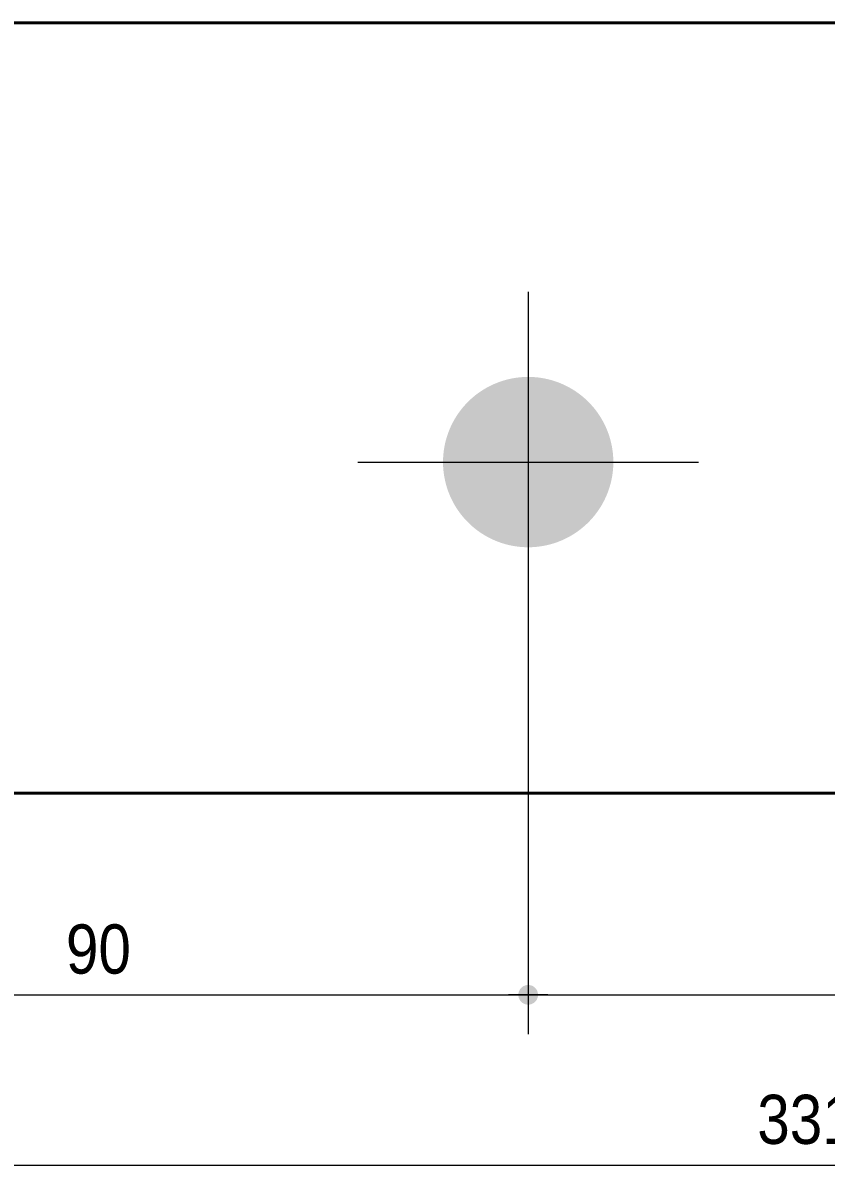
# Model space of a CAD drawing. Header units: millimetres. Extents: x 2 to 287, y 5 to 195.
# Drawn here: x 102.2 to 144.7, y 81.9 to 142.3 of the extents above; entities that cross this region are included whole.
import ezdxf

# ---------------------------------------------------------------- set-up
doc = ezdxf.new("R2010")
doc.units = ezdxf.units.MM
for name, color, linetype, lineweight in [('Boulon', 7, 'Continuous', 0), ('Cotation', 7, 'Continuous', 0), ('Piece', 2, 'Continuous', 0)]:
    doc.layers.add(name, color=color, linetype=linetype, lineweight=lineweight)
doc.styles.add('ARIAL', font='ARIAL.TTF')

# ---------------------------------------------------------------- blocks, each defined once
blk = doc.blocks.new('*A1')
at = {"layer": 'Boulon'}
blk.add_hatch(color=256, dxfattribs=at).paths.add_polyline_path([(128.895, 114.546), (128.84, 114.547), (128.784, 114.549), (128.729, 114.551), (128.674, 114.554), (128.619, 114.558), (128.564, 114.563), (128.509, 114.568), (128.454, 114.573), (128.399, 114.58), (128.344, 114.587), (128.29, 114.595), (128.235, 114.603), (128.181, 114.612), (128.126, 114.622), (128.072, 114.632), (128.018, 114.644), (127.964, 114.655), (127.91, 114.668), (127.857, 114.681), (127.803, 114.695), (127.75, 114.709), (127.697, 114.724), (127.644, 114.74), (127.591, 114.756), (127.538, 114.773), (127.486, 114.791), (127.434, 114.809), (127.382, 114.828), (127.33, 114.848), (127.279, 114.868), (127.228, 114.889), (127.177, 114.91), (127.126, 114.932), (127.076, 114.955), (127.026, 114.978), (126.976, 115.002), (126.927, 115.026), (126.878, 115.052), (126.829, 115.077), (126.78, 115.104), (126.732, 115.131), (126.684, 115.158), (126.637, 115.186), (126.589, 115.215), (126.543, 115.244), (126.496, 115.274), (126.45, 115.304), (126.404, 115.335), (126.359, 115.367), (126.314, 115.399), (126.269, 115.432), (126.225, 115.465), (126.181, 115.498), (126.138, 115.533), (126.095, 115.567), (126.053, 115.603), (126.011, 115.639), (125.969, 115.675), (125.928, 115.712), (125.887, 115.749), (125.847, 115.787), (125.807, 115.825), (125.768, 115.864), (125.729, 115.903), (125.691, 115.943), (125.653, 115.983), (125.616, 116.024), (125.579, 116.065), (125.543, 116.107), (125.507, 116.149), (125.471, 116.191), (125.437, 116.234), (125.402, 116.277), (125.369, 116.321), (125.336, 116.365), (125.303, 116.41), (125.271, 116.455), (125.239, 116.5), (125.208, 116.546), (125.178, 116.592), (125.148, 116.639), (125.119, 116.685), (125.09, 116.733), (125.062, 116.78), (125.035, 116.828), (125.008, 116.876), (124.981, 116.925), (124.956, 116.974), (124.93, 117.023), (124.906, 117.072), (124.882, 117.122), (124.859, 117.172), (124.836, 117.222), (124.814, 117.273), (124.793, 117.324), (124.772, 117.375), (124.752, 117.426), (124.732, 117.478), (124.713, 117.53), (124.695, 117.582), (124.677, 117.634), (124.66, 117.687), (124.644, 117.74), (124.628, 117.793), (124.613, 117.846), (124.599, 117.899), (124.585, 117.953), (124.572, 118.006), (124.559, 118.06), (124.548, 118.114), (124.536, 118.168), (124.526, 118.222), (124.516, 118.277), (124.507, 118.331), (124.499, 118.386), (124.491, 118.44), (124.484, 118.495), (124.477, 118.55), (124.472, 118.605), (124.467, 118.66), (124.462, 118.715), (124.458, 118.77), (124.455, 118.825), (124.453, 118.88), (124.451, 118.936), (124.45, 118.991), (124.45, 119.046), (124.45, 119.101), (124.451, 119.156), (124.453, 119.212), (124.455, 119.267), (124.458, 119.322), (124.462, 119.377), (124.467, 119.432), (124.472, 119.487), (124.477, 119.542), (124.484, 119.597), (124.491, 119.652), (124.499, 119.706), (124.507, 119.761), (124.516, 119.815), (124.526, 119.87), (124.536, 119.924), (124.548, 119.978), (124.559, 120.032), (124.572, 120.086), (124.585, 120.139), (124.599, 120.193), (124.613, 120.246), (124.628, 120.299), (124.644, 120.352), (124.66, 120.405), (124.677, 120.458), (124.695, 120.51), (124.713, 120.562), (124.732, 120.614), (124.752, 120.666), (124.772, 120.717), (124.793, 120.768), (124.814, 120.819), (124.836, 120.87), (124.859, 120.92), (124.882, 120.97), (124.906, 121.02), (124.93, 121.069), (124.956, 121.118), (124.981, 121.167), (125.008, 121.216), (125.035, 121.264), (125.062, 121.312), (125.09, 121.359), (125.119, 121.407), (125.148, 121.453), (125.178, 121.5), (125.208, 121.546), (125.239, 121.592), (125.271, 121.637), (125.303, 121.682), (125.336, 121.727), (125.369, 121.771), (125.402, 121.815), (125.437, 121.858), (125.471, 121.901), (125.507, 121.943), (125.543, 121.985), (125.579, 122.027), (125.616, 122.068), (125.653, 122.109), (125.691, 122.149), (125.729, 122.189), (125.768, 122.228), (125.807, 122.267), (125.847, 122.305), (125.887, 122.343), (125.928, 122.38), (125.969, 122.417), (126.011, 122.453), (126.053, 122.489), (126.095, 122.525), (126.138, 122.559), (126.181, 122.594), (126.225, 122.627), (126.269, 122.66), (126.314, 122.693), (126.359, 122.725), (126.404, 122.757), (126.45, 122.788), (126.496, 122.818), (126.543, 122.848), (126.589, 122.877), (126.637, 122.906), (126.684, 122.934), (126.732, 122.961), (126.78, 122.988), (126.829, 123.015), (126.878, 123.04), (126.927, 123.066), (126.976, 123.09), (127.026, 123.114), (127.076, 123.137), (127.126, 123.16), (127.177, 123.182), (127.228, 123.203), (127.279, 123.224), (127.33, 123.244), (127.382, 123.264), (127.434, 123.283), (127.486, 123.301), (127.538, 123.319), (127.591, 123.336), (127.644, 123.352), (127.697, 123.368), (127.75, 123.383), (127.803, 123.397), (127.857, 123.411), (127.91, 123.424), (127.964, 123.437), (128.018, 123.448), (128.072, 123.46), (128.126, 123.47), (128.181, 123.48), (128.235, 123.489), (128.29, 123.497), (128.344, 123.505), (128.399, 123.512), (128.454, 123.519), (128.509, 123.524), (128.564, 123.529), (128.619, 123.534), (128.674, 123.538), (128.729, 123.541), (128.784, 123.543), (128.84, 123.545), (128.895, 123.546), (128.95, 123.546), (129.005, 123.546), (129.06, 123.545), (129.116, 123.543), (129.171, 123.541), (129.226, 123.538), (129.281, 123.534), (129.336, 123.529), (129.391, 123.524), (129.446, 123.519), (129.501, 123.512), (129.556, 123.505), (129.61, 123.497), (129.665, 123.489), (129.719, 123.48), (129.774, 123.47), (129.828, 123.46), (129.882, 123.448), (129.936, 123.437), (129.99, 123.424), (130.043, 123.411), (130.097, 123.397), (130.15, 123.383), (130.203, 123.368), (130.256, 123.352), (130.309, 123.336), (130.362, 123.319), (130.414, 123.301), (130.466, 123.283), (130.518, 123.264), (130.57, 123.244), (130.621, 123.224), (130.672, 123.203), (130.723, 123.182), (130.774, 123.16), (130.824, 123.137), (130.874, 123.114), (130.924, 123.09), (130.973, 123.066), (131.022, 123.04), (131.071, 123.015), (131.12, 122.988), (131.168, 122.961), (131.216, 122.934), (131.263, 122.906), (131.311, 122.877), (131.357, 122.848), (131.404, 122.818), (131.45, 122.788), (131.496, 122.757), (131.541, 122.725), (131.586, 122.693), (131.631, 122.66), (131.675, 122.627), (131.719, 122.594), (131.762, 122.559), (131.805, 122.525), (131.847, 122.489), (131.889, 122.453), (131.931, 122.417), (131.972, 122.38), (132.013, 122.343), (132.053, 122.305), (132.093, 122.267), (132.132, 122.228), (132.171, 122.189), (132.209, 122.149), (132.247, 122.109), (132.284, 122.068), (132.321, 122.027), (132.357, 121.985), (132.393, 121.943), (132.429, 121.901), (132.463, 121.858), (132.498, 121.815), (132.531, 121.771), (132.564, 121.727), (132.597, 121.682), (132.629, 121.637), (132.661, 121.592), (132.692, 121.546), (132.722, 121.5), (132.752, 121.453), (132.781, 121.407), (132.81, 121.359), (132.838, 121.312), (132.865, 121.264), (132.892, 121.216), (132.919, 121.167), (132.944, 121.118), (132.97, 121.069), (132.994, 121.02), (133.018, 120.97), (133.041, 120.92), (133.064, 120.87), (133.086, 120.819), (133.107, 120.768), (133.128, 120.717), (133.148, 120.666), (133.168, 120.614), (133.187, 120.562), (133.205, 120.51), (133.223, 120.458), (133.24, 120.405), (133.256, 120.352), (133.272, 120.299), (133.287, 120.246), (133.301, 120.193), (133.315, 120.139), (133.328, 120.086), (133.341, 120.032), (133.352, 119.978), (133.364, 119.924), (133.374, 119.87), (133.384, 119.815), (133.393, 119.761), (133.401, 119.706), (133.409, 119.652), (133.416, 119.597), (133.423, 119.542), (133.428, 119.487), (133.433, 119.432), (133.438, 119.377), (133.442, 119.322), (133.445, 119.267), (133.447, 119.212), (133.449, 119.156), (133.45, 119.101), (133.45, 119.046), (133.45, 118.991), (133.449, 118.936), (133.447, 118.88), (133.445, 118.825), (133.442, 118.77), (133.438, 118.715), (133.433, 118.66), (133.428, 118.605), (133.423, 118.55), (133.416, 118.495), (133.409, 118.44), (133.401, 118.386), (133.393, 118.331), (133.384, 118.277), (133.374, 118.222), (133.364, 118.168), (133.352, 118.114), (133.341, 118.06), (133.328, 118.006), (133.315, 117.953), (133.301, 117.899), (133.287, 117.846), (133.272, 117.793), (133.256, 117.74), (133.24, 117.687), (133.223, 117.634), (133.205, 117.582), (133.187, 117.53), (133.168, 117.478), (133.148, 117.426), (133.128, 117.375), (133.107, 117.324), (133.086, 117.273), (133.064, 117.222), (133.041, 117.172), (133.018, 117.122), (132.994, 117.072), (132.97, 117.023), (132.944, 116.974), (132.919, 116.925), (132.892, 116.876), (132.865, 116.828), (132.838, 116.78), (132.81, 116.733), (132.781, 116.685), (132.752, 116.639), (132.722, 116.592), (132.692, 116.546), (132.661, 116.5), (132.629, 116.455), (132.597, 116.41), (132.564, 116.365), (132.531, 116.321), (132.498, 116.277), (132.463, 116.234), (132.429, 116.191), (132.393, 116.149), (132.357, 116.107), (132.321, 116.065), (132.284, 116.024), (132.247, 115.983), (132.209, 115.943), (132.171, 115.903), (132.132, 115.864), (132.093, 115.825), (132.053, 115.787), (132.013, 115.749), (131.972, 115.712), (131.931, 115.675), (131.889, 115.639), (131.847, 115.603), (131.805, 115.567), (131.762, 115.533), (131.719, 115.498), (131.675, 115.465), (131.631, 115.432), (131.586, 115.399), (131.541, 115.367), (131.496, 115.335), (131.45, 115.304), (131.404, 115.274), (131.357, 115.244), (131.311, 115.215), (131.263, 115.186), (131.216, 115.158), (131.168, 115.131), (131.12, 115.104), (131.071, 115.077), (131.022, 115.052), (130.973, 115.026), (130.924, 115.002), (130.874, 114.978), (130.824, 114.955), (130.774, 114.932), (130.723, 114.91), (130.672, 114.889), (130.621, 114.868), (130.57, 114.848), (130.518, 114.828), (130.466, 114.809), (130.414, 114.791), (130.362, 114.773), (130.309, 114.756), (130.256, 114.74), (130.203, 114.724), (130.15, 114.709), (130.097, 114.695), (130.043, 114.681), (129.99, 114.668), (129.936, 114.655), (129.882, 114.644), (129.828, 114.632), (129.774, 114.622), (129.719, 114.612), (129.665, 114.603), (129.61, 114.595), (129.556, 114.587), (129.501, 114.58), (129.446, 114.573), (129.391, 114.568), (129.336, 114.563), (129.281, 114.558), (129.226, 114.554), (129.171, 114.551), (129.116, 114.549), (129.06, 114.547), (129.005, 114.546), (128.95, 114.546)], flags=17)
at = {"layer": 'Boulon', "linetype": 'Continuous', "lineweight": 0}
for p, q in [((128.95, 128.046), (128.95, 110.046)), ((119.95, 119.046), (137.95, 119.046))]:
    blk.add_line(p, q, dxfattribs=at)
blk = doc.blocks.new('*A2')
at = {"layer": 'Piece', "color": 2, "linetype": 'Continuous', "lineweight": 40}
for p, q in [((216.799997, 142.252501), (71.1, 142.252501)), ((61.1, 101.547499), (226.799997, 101.547499))]:
    blk.add_line(p, q, dxfattribs=at)
blk = doc.blocks.new('*A14')
at = {"layer": 'Cotation', "linetype": 'Continuous', "lineweight": 0}
blk.add_line((61.1, 81.9), (226.8, 81.9), dxfattribs=at)
at = {"layer": 'Cotation', "style": 'ARIAL', "width": 0.85}
blk.add_text('331', height=2.6, dxfattribs=at).set_placement((141.057, 83.02))
blk = doc.blocks.new('*A18')
at = {"layer": 'Cotation'}
for points in [[(83.924, 90.381), (83.899, 90.383), (83.874, 90.386), (83.849, 90.39), (83.824, 90.396), (83.799, 90.402), (83.775, 90.41), (83.751, 90.42), (83.728, 90.43), (83.705, 90.441), (83.683, 90.454), (83.661, 90.468), (83.64, 90.482), (83.62, 90.498), (83.601, 90.515), (83.582, 90.532), (83.565, 90.551), (83.548, 90.57), (83.532, 90.59), (83.518, 90.611), (83.504, 90.633), (83.491, 90.655), (83.48, 90.678), (83.47, 90.701), (83.46, 90.725), (83.452, 90.749), (83.446, 90.774), (83.44, 90.799), (83.436, 90.824), (83.433, 90.849), (83.431, 90.874), (83.43, 90.9), (83.431, 90.926), (83.433, 90.951), (83.436, 90.976), (83.44, 91.001), (83.446, 91.026), (83.452, 91.051), (83.46, 91.075), (83.47, 91.099), (83.48, 91.122), (83.491, 91.145), (83.504, 91.167), (83.518, 91.189), (83.532, 91.21), (83.548, 91.23), (83.565, 91.249), (83.582, 91.268), (83.601, 91.285), (83.62, 91.302), (83.64, 91.318), (83.661, 91.332), (83.683, 91.346), (83.705, 91.359), (83.728, 91.37), (83.751, 91.38), (83.775, 91.39), (83.799, 91.398), (83.824, 91.404), (83.849, 91.41), (83.874, 91.414), (83.899, 91.417), (83.924, 91.419), (83.95, 91.42), (83.976, 91.419), (84.001, 91.417), (84.026, 91.414), (84.051, 91.41), (84.076, 91.404), (84.101, 91.398), (84.125, 91.39), (84.149, 91.38), (84.172, 91.37), (84.195, 91.359), (84.217, 91.346), (84.239, 91.332), (84.26, 91.318), (84.28, 91.302), (84.299, 91.285), (84.318, 91.268), (84.335, 91.249), (84.352, 91.23), (84.368, 91.21), (84.382, 91.189), (84.396, 91.167), (84.409, 91.145), (84.42, 91.122), (84.43, 91.099), (84.44, 91.075), (84.448, 91.051), (84.454, 91.026), (84.46, 91.001), (84.464, 90.976), (84.467, 90.951), (84.469, 90.926), (84.47, 90.9), (84.469, 90.874), (84.467, 90.849), (84.464, 90.824), (84.46, 90.799), (84.454, 90.774), (84.448, 90.749), (84.44, 90.725), (84.43, 90.701), (84.42, 90.678), (84.409, 90.655), (84.396, 90.633), (84.382, 90.611), (84.368, 90.59), (84.352, 90.57), (84.335, 90.551), (84.318, 90.532), (84.299, 90.515), (84.28, 90.498), (84.26, 90.482), (84.239, 90.468), (84.217, 90.454), (84.195, 90.441), (84.172, 90.43), (84.149, 90.42), (84.125, 90.41), (84.101, 90.402), (84.076, 90.396), (84.051, 90.39), (84.026, 90.386), (84.001, 90.383), (83.976, 90.381), (83.95, 90.38)], [(128.924, 90.381), (128.899, 90.383), (128.874, 90.386), (128.849, 90.39), (128.824, 90.396), (128.799, 90.402), (128.775, 90.41), (128.751, 90.42), (128.728, 90.43), (128.705, 90.441), (128.683, 90.454), (128.661, 90.468), (128.64, 90.482), (128.62, 90.498), (128.601, 90.515), (128.582, 90.532), (128.565, 90.551), (128.548, 90.57), (128.532, 90.59), (128.518, 90.611), (128.504, 90.633), (128.491, 90.655), (128.48, 90.678), (128.47, 90.701), (128.46, 90.725), (128.452, 90.749), (128.446, 90.774), (128.44, 90.799), (128.436, 90.824), (128.433, 90.849), (128.431, 90.874), (128.43, 90.9), (128.431, 90.926), (128.433, 90.951), (128.436, 90.976), (128.44, 91.001), (128.446, 91.026), (128.452, 91.051), (128.46, 91.075), (128.47, 91.099), (128.48, 91.122), (128.491, 91.145), (128.504, 91.167), (128.518, 91.189), (128.532, 91.21), (128.548, 91.23), (128.565, 91.249), (128.582, 91.268), (128.601, 91.285), (128.62, 91.302), (128.64, 91.318), (128.661, 91.332), (128.683, 91.346), (128.705, 91.359), (128.728, 91.37), (128.751, 91.38), (128.775, 91.39), (128.799, 91.398), (128.824, 91.404), (128.849, 91.41), (128.874, 91.414), (128.899, 91.417), (128.924, 91.419), (128.95, 91.42), (128.976, 91.419), (129.001, 91.417), (129.026, 91.414), (129.051, 91.41), (129.076, 91.404), (129.101, 91.398), (129.125, 91.39), (129.149, 91.38), (129.172, 91.37), (129.195, 91.359), (129.217, 91.346), (129.239, 91.332), (129.26, 91.318), (129.28, 91.302), (129.299, 91.285), (129.318, 91.268), (129.335, 91.249), (129.352, 91.23), (129.368, 91.21), (129.382, 91.189), (129.396, 91.167), (129.409, 91.145), (129.42, 91.122), (129.43, 91.099), (129.44, 91.075), (129.448, 91.051), (129.454, 91.026), (129.46, 91.001), (129.464, 90.976), (129.467, 90.951), (129.469, 90.926), (129.47, 90.9), (129.469, 90.874), (129.467, 90.849), (129.464, 90.824), (129.46, 90.799), (129.454, 90.774), (129.448, 90.749), (129.44, 90.725), (129.43, 90.701), (129.42, 90.678), (129.409, 90.655), (129.396, 90.633), (129.382, 90.611), (129.368, 90.59), (129.352, 90.57), (129.335, 90.551), (129.318, 90.532), (129.299, 90.515), (129.28, 90.498), (129.26, 90.482), (129.239, 90.468), (129.217, 90.454), (129.195, 90.441), (129.172, 90.43), (129.149, 90.42), (129.125, 90.41), (129.101, 90.402), (129.076, 90.396), (129.051, 90.39), (129.026, 90.386), (129.001, 90.383), (128.976, 90.381), (128.95, 90.38)]]:
    blk.add_hatch(color=256, dxfattribs=at).paths.add_polyline_path(points, flags=17)
at = {"layer": 'Cotation', "linetype": 'Continuous', "lineweight": 0}
for p, q in [((83.95, 118.046), (83.95, 88.82)), ((128.95, 118.046), (128.95, 88.82)), ((83.95, 91.94), (83.95, 89.86)), ((128.95, 91.94), (128.95, 89.86)), ((84.99, 90.9), (82.91, 90.9)), ((83.95, 90.9), (82.91, 90.9)), ((83.95, 90.9), (128.95, 90.9)), ((129.99, 90.9), (127.91, 90.9)), ((128.95, 90.9), (129.99, 90.9))]:
    blk.add_line(p, q, dxfattribs=at)
at = {"layer": 'Cotation'}
for p in [(83.95, 90.9), (128.95, 90.9)]:
    blk.add_point(p, dxfattribs=at)
at = {"layer": 'Cotation', "style": 'ARIAL', "width": 0.85}
blk.add_text('90', height=2.6, dxfattribs=at).set_placement((104.522, 92.02))
blk = doc.blocks.new('*A19')
at = {"layer": 'Cotation'}
for points in [[(128.924, 90.381), (128.899, 90.383), (128.874, 90.386), (128.849, 90.39), (128.824, 90.396), (128.799, 90.402), (128.775, 90.41), (128.751, 90.42), (128.728, 90.43), (128.705, 90.441), (128.683, 90.454), (128.661, 90.468), (128.64, 90.482), (128.62, 90.498), (128.601, 90.515), (128.582, 90.532), (128.565, 90.551), (128.548, 90.57), (128.532, 90.59), (128.518, 90.611), (128.504, 90.633), (128.491, 90.655), (128.48, 90.678), (128.47, 90.701), (128.46, 90.725), (128.452, 90.749), (128.446, 90.774), (128.44, 90.799), (128.436, 90.824), (128.433, 90.849), (128.431, 90.874), (128.43, 90.9), (128.431, 90.926), (128.433, 90.951), (128.436, 90.976), (128.44, 91.001), (128.446, 91.026), (128.452, 91.051), (128.46, 91.075), (128.47, 91.099), (128.48, 91.122), (128.491, 91.145), (128.504, 91.167), (128.518, 91.189), (128.532, 91.21), (128.548, 91.23), (128.565, 91.249), (128.582, 91.268), (128.601, 91.285), (128.62, 91.302), (128.64, 91.318), (128.661, 91.332), (128.683, 91.346), (128.705, 91.359), (128.728, 91.37), (128.751, 91.38), (128.775, 91.39), (128.799, 91.398), (128.824, 91.404), (128.849, 91.41), (128.874, 91.414), (128.899, 91.417), (128.924, 91.419), (128.95, 91.42), (128.976, 91.419), (129.001, 91.417), (129.026, 91.414), (129.051, 91.41), (129.076, 91.404), (129.101, 91.398), (129.125, 91.39), (129.149, 91.38), (129.172, 91.37), (129.195, 91.359), (129.217, 91.346), (129.239, 91.332), (129.26, 91.318), (129.28, 91.302), (129.299, 91.285), (129.318, 91.268), (129.335, 91.249), (129.352, 91.23), (129.368, 91.21), (129.382, 91.189), (129.396, 91.167), (129.409, 91.145), (129.42, 91.122), (129.43, 91.099), (129.44, 91.075), (129.448, 91.051), (129.454, 91.026), (129.46, 91.001), (129.464, 90.976), (129.467, 90.951), (129.469, 90.926), (129.47, 90.9), (129.469, 90.874), (129.467, 90.849), (129.464, 90.824), (129.46, 90.799), (129.454, 90.774), (129.448, 90.749), (129.44, 90.725), (129.43, 90.701), (129.42, 90.678), (129.409, 90.655), (129.396, 90.633), (129.382, 90.611), (129.368, 90.59), (129.352, 90.57), (129.335, 90.551), (129.318, 90.532), (129.299, 90.515), (129.28, 90.498), (129.26, 90.482), (129.239, 90.468), (129.217, 90.454), (129.195, 90.441), (129.172, 90.43), (129.149, 90.42), (129.125, 90.41), (129.101, 90.402), (129.076, 90.396), (129.051, 90.39), (129.026, 90.386), (129.001, 90.383), (128.976, 90.381), (128.95, 90.38)], [(173.924, 90.381), (173.899, 90.383), (173.874, 90.386), (173.849, 90.39), (173.824, 90.396), (173.799, 90.402), (173.775, 90.41), (173.751, 90.42), (173.728, 90.43), (173.705, 90.441), (173.683, 90.454), (173.661, 90.468), (173.64, 90.482), (173.62, 90.498), (173.601, 90.515), (173.582, 90.532), (173.565, 90.551), (173.548, 90.57), (173.532, 90.59), (173.518, 90.611), (173.504, 90.633), (173.491, 90.655), (173.48, 90.678), (173.47, 90.701), (173.46, 90.725), (173.452, 90.749), (173.446, 90.774), (173.44, 90.799), (173.436, 90.824), (173.433, 90.849), (173.431, 90.874), (173.43, 90.9), (173.431, 90.926), (173.433, 90.951), (173.436, 90.976), (173.44, 91.001), (173.446, 91.026), (173.452, 91.051), (173.46, 91.075), (173.47, 91.099), (173.48, 91.122), (173.491, 91.145), (173.504, 91.167), (173.518, 91.189), (173.532, 91.21), (173.548, 91.23), (173.565, 91.249), (173.582, 91.268), (173.601, 91.285), (173.62, 91.302), (173.64, 91.318), (173.661, 91.332), (173.683, 91.346), (173.705, 91.359), (173.728, 91.37), (173.751, 91.38), (173.775, 91.39), (173.799, 91.398), (173.824, 91.404), (173.849, 91.41), (173.874, 91.414), (173.899, 91.417), (173.924, 91.419), (173.95, 91.42), (173.976, 91.419), (174.001, 91.417), (174.026, 91.414), (174.051, 91.41), (174.076, 91.404), (174.101, 91.398), (174.125, 91.39), (174.149, 91.38), (174.172, 91.37), (174.195, 91.359), (174.217, 91.346), (174.239, 91.332), (174.26, 91.318), (174.28, 91.302), (174.299, 91.285), (174.318, 91.268), (174.335, 91.249), (174.352, 91.23), (174.368, 91.21), (174.382, 91.189), (174.396, 91.167), (174.409, 91.145), (174.42, 91.122), (174.43, 91.099), (174.44, 91.075), (174.448, 91.051), (174.454, 91.026), (174.46, 91.001), (174.464, 90.976), (174.467, 90.951), (174.469, 90.926), (174.47, 90.9), (174.469, 90.874), (174.467, 90.849), (174.464, 90.824), (174.46, 90.799), (174.454, 90.774), (174.448, 90.749), (174.44, 90.725), (174.43, 90.701), (174.42, 90.678), (174.409, 90.655), (174.396, 90.633), (174.382, 90.611), (174.368, 90.59), (174.352, 90.57), (174.335, 90.551), (174.318, 90.532), (174.299, 90.515), (174.28, 90.498), (174.26, 90.482), (174.239, 90.468), (174.217, 90.454), (174.195, 90.441), (174.172, 90.43), (174.149, 90.42), (174.125, 90.41), (174.101, 90.402), (174.076, 90.396), (174.051, 90.39), (174.026, 90.386), (174.001, 90.383), (173.976, 90.381), (173.95, 90.38)]]:
    blk.add_hatch(color=256, dxfattribs=at).paths.add_polyline_path(points, flags=17)
at = {"layer": 'Cotation', "linetype": 'Continuous', "lineweight": 0}
for p, q in [((128.95, 118.046), (128.95, 88.82)), ((173.95, 118.046), (173.95, 88.82)), ((128.95, 91.94), (128.95, 89.86)), ((173.95, 91.94), (173.95, 89.86)), ((129.99, 90.9), (127.91, 90.9)), ((128.95, 90.9), (127.91, 90.9)), ((128.95, 90.9), (173.95, 90.9)), ((174.99, 90.9), (172.91, 90.9)), ((173.95, 90.9), (174.99, 90.9))]:
    blk.add_line(p, q, dxfattribs=at)
at = {"layer": 'Cotation'}
for p in [(128.95, 90.9), (173.95, 90.9)]:
    blk.add_point(p, dxfattribs=at)
at = {"layer": 'Cotation', "style": 'ARIAL', "width": 0.85}
blk.add_text('90', height=2.6, dxfattribs=at).set_placement((149.522, 92.02))

msp = doc.modelspace()

# ---------------------------------------------------------------- block references
at = {"lineweight": 0}
for name in ['*A2', '*A1', '*A18', '*A19', '*A14']:
    msp.add_blockref(name, (0, 0), dxfattribs=at)

doc.saveas('drawing.dxf')
